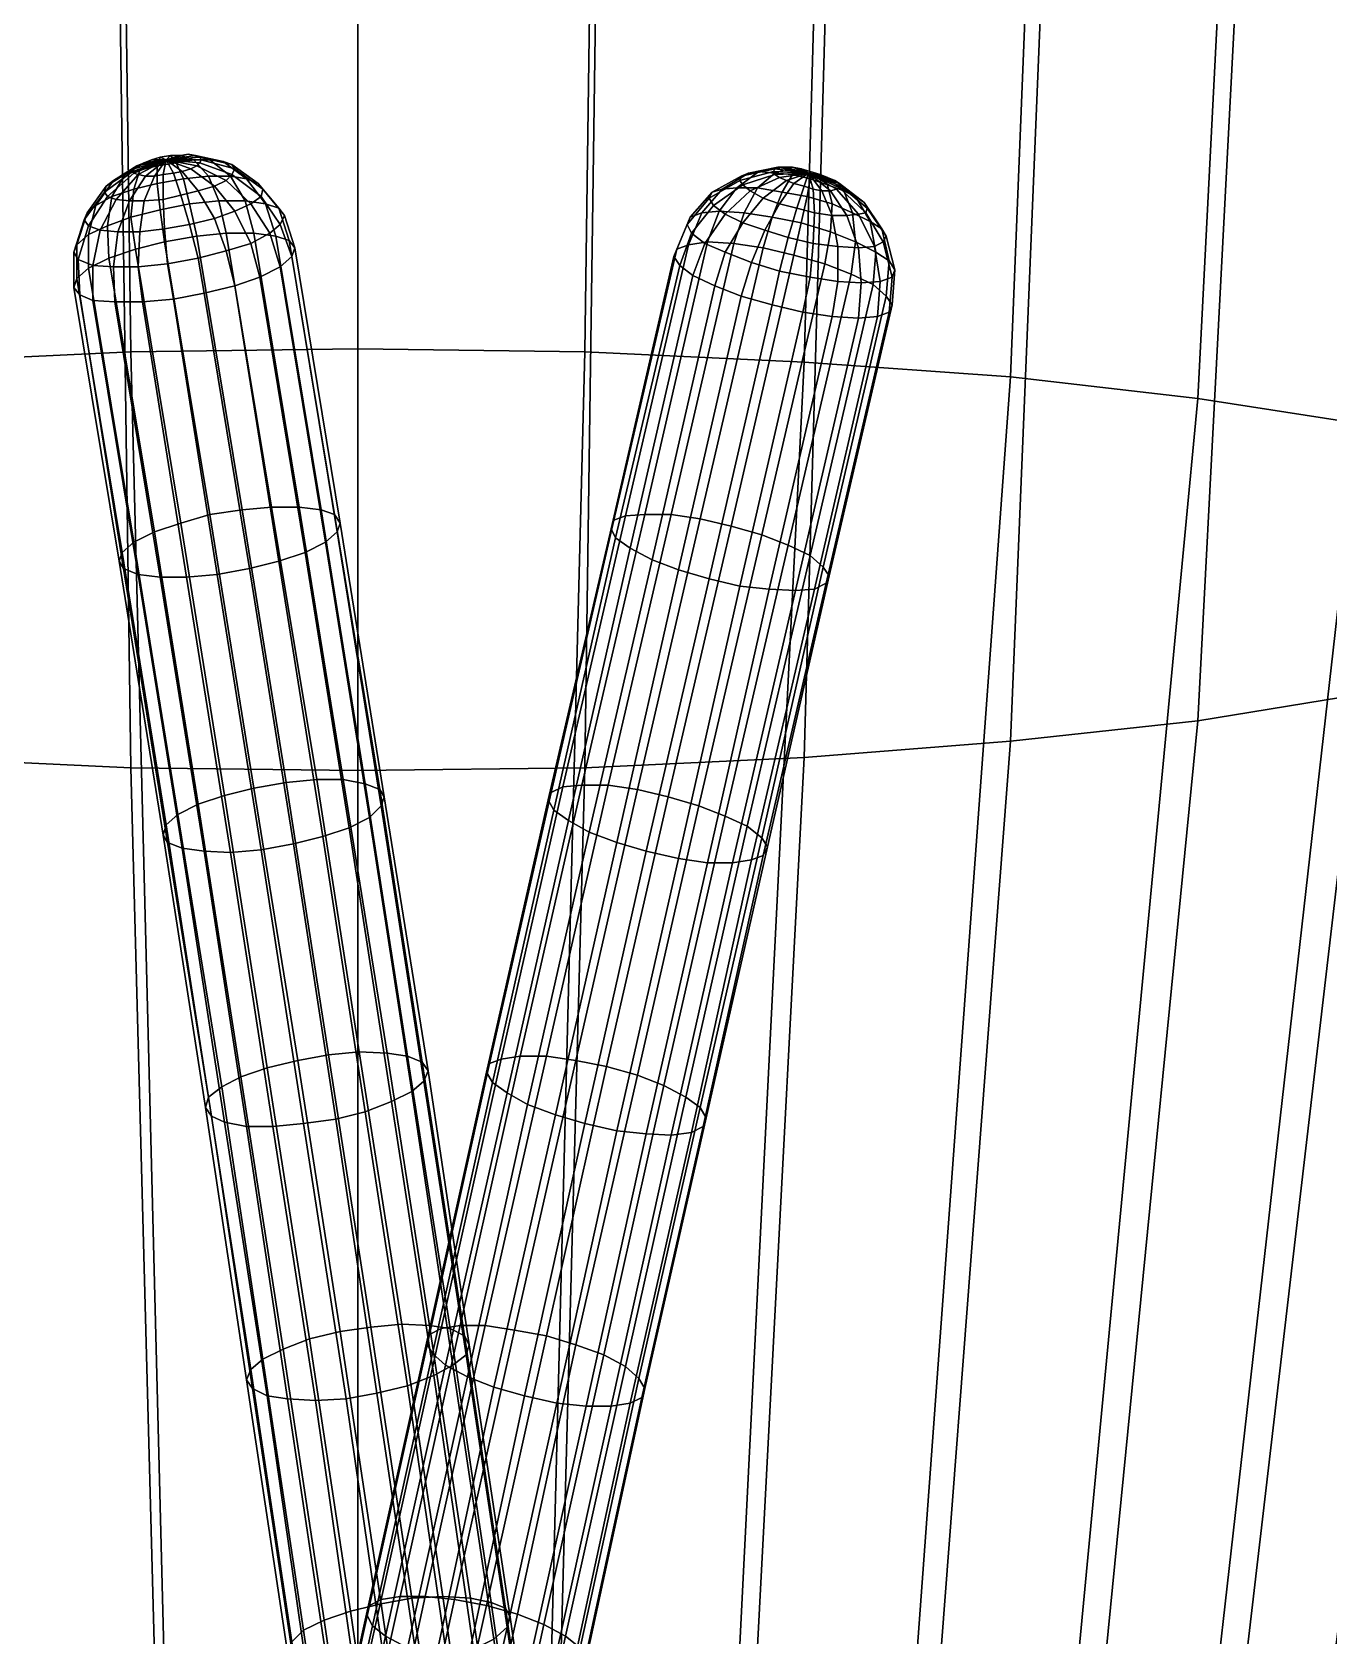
# Model space of a CAD drawing. Extents: x 2.43 to 3.53, y -4.48 to 0.73.
# Drawn here: x 2.9524 to 3.0411, y -2.0203 to -1.9108 of the extents above; entities that cross this region are included whole.
import ezdxf

# ---------------------------------------------------------------- set-up
doc = ezdxf.new("R2010")
doc.units = 0
doc.layers.add('CAPSULE', color=157, linetype='CONTINUOUS')
doc.layers.add('CYLINDER', color=157, linetype='CONTINUOUS')

msp = doc.modelspace()

# ---------------------------------------------------------------- meshes
at = {"layer": 'CAPSULE'}
mesh = msp.add_polyface(dxfattribs=at)
corners = [(3.064, -1.9468, 0.1857), (3.0749, -1.8111, 0.2079), (3.0734, -1.8083, 0.1907), (3.0626, -1.9443, 0.1704), (3.0688, -1.8056, 0.1741), (3.0586, -1.9419, 0.1556), (3.0615, -1.803, 0.1585), (3.052, -1.9396, 0.1417), (3.0514, -1.8007, 0.1443), (3.0431, -1.9375, 0.1291), (3.0391, -1.7987, 0.1322), (3.0321, -1.9358, 0.1182), (3.0248, -1.7971, 0.1223), (3.0193, -1.9343, 0.1094), (3.009, -1.7959, 0.115), (3.0052, -1.9333, 0.1029), (2.9921, -1.7952, 0.1105), (2.9902, -1.9326, 0.099), (2.9747, -1.7949, 0.109), (2.9747, -1.9324, 0.0976), (2.9573, -1.7952, 0.1105), (2.9592, -1.9326, 0.099), (2.9404, -1.7959, 0.115), (2.9442, -1.9333, 0.1029), (2.9246, -1.7971, 0.1223), (2.9301, -1.9343, 0.1094), (2.9103, -1.7987, 0.1322), (2.9173, -1.9358, 0.1182), (2.898, -1.8007, 0.1443), (2.9063, -1.9375, 0.1291), (2.888, -1.803, 0.1585), (2.8974, -1.9396, 0.1417), (2.8806, -1.8056, 0.1741), (2.8908, -1.9419, 0.1556), (2.8761, -1.8083, 0.1907), (2.8868, -1.9443, 0.1704), (2.8745, -1.8111, 0.2079), (2.8855, -1.9468, 0.1857), (2.8761, -1.8139, 0.225), (2.8868, -1.9493, 0.201), (2.8669, -1.6648, 0.2318), (2.8685, -1.6679, 0.2503), (2.8806, -1.8166, 0.2417), (2.8908, -1.9517, 0.2158), (2.8734, -1.6708, 0.2682), (2.888, -1.8192, 0.2573), (2.8974, -1.954, 0.2298), (2.8813, -1.6735, 0.285), (2.898, -1.8215, 0.2714), (2.9063, -1.956, 0.2423), (2.8921, -1.676, 0.3002), (2.9103, -1.8235, 0.2836), (2.9173, -1.9578, 0.2532), (2.9054, -1.6782, 0.3133), (2.9246, -1.8251, 0.2935), (2.9301, -1.9592, 0.262), (2.9208, -1.6799, 0.3239), (2.9404, -1.8263, 0.3008), (2.9442, -1.9603, 0.2685), (2.9378, -1.6812, 0.3318), (2.9573, -1.827, 0.3052), (2.9592, -1.961, 0.2725), (2.956, -1.682, 0.3366), (2.9747, -1.8272, 0.3067), (2.9747, -1.9612, 0.2738), (2.9747, -1.6822, 0.3382), (2.9921, -1.827, 0.3052), (2.9902, -1.961, 0.2725), (2.9934, -1.682, 0.3366), (3.009, -1.8263, 0.3008), (3.0052, -1.9603, 0.2685), (3.0116, -1.6812, 0.3318), (3.0248, -1.8251, 0.2935), (3.0193, -1.9592, 0.262), (3.0286, -1.6799, 0.3239), (3.0391, -1.8235, 0.2836), (3.0321, -1.9578, 0.2532), (3.044, -1.6782, 0.3133), (3.0514, -1.8215, 0.2714), (3.0431, -1.956, 0.2423), (3.0573, -1.676, 0.3002), (3.0615, -1.8192, 0.2573), (3.052, -1.954, 0.2298), (3.0681, -1.6735, 0.285), (3.0688, -1.8166, 0.2417), (3.0586, -1.9517, 0.2158), (3.076, -1.6708, 0.2682), (3.0734, -1.8139, 0.225), (3.0626, -1.9493, 0.201), (3.0809, -1.6679, 0.2503), (3.0825, -1.6648, 0.2318)]
mesh.append_faces([[corners[k] for k in face] for face in [(0, 1, 2, 3), (3, 2, 4, 5), (5, 4, 6, 7), (7, 6, 8, 9), (9, 8, 10, 11), (11, 10, 12, 13), (13, 12, 14, 15), (15, 14, 16, 17), (17, 16, 18, 19), (19, 18, 20, 21), (21, 20, 22, 23), (23, 22, 24, 25), (25, 24, 26, 27), (27, 26, 28, 29), (29, 28, 30, 31), (31, 30, 32, 33), (33, 32, 34, 35), (35, 34, 36, 37), (37, 36, 38, 39), (36, 40, 41, 38), (39, 38, 42, 43), (38, 41, 44, 42), (43, 42, 45, 46), (42, 44, 47, 45), (46, 45, 48, 49), (45, 47, 50, 48), (49, 48, 51, 52), (48, 50, 53, 51), (52, 51, 54, 55), (51, 53, 56, 54), (55, 54, 57, 58), (54, 56, 59, 57), (58, 57, 60, 61), (57, 59, 62, 60), (61, 60, 63, 64), (60, 62, 65, 63), (64, 63, 66, 67), (63, 65, 68, 66), (67, 66, 69, 70), (66, 68, 71, 69), (70, 69, 72, 73), (69, 71, 74, 72), (73, 72, 75, 76), (72, 74, 77, 75), (76, 75, 78, 79), (75, 77, 80, 78), (79, 78, 81, 82), (78, 80, 83, 81), (82, 81, 84, 85), (81, 83, 86, 84), (85, 84, 87, 88), (84, 86, 89, 87), (88, 87, 1, 0), (87, 89, 90, 1)]])
mesh = msp.add_polyface(dxfattribs=at)
corners = [(2.9747, -2.0953, 0.1013), (2.9747, -2.082, 0.0968), (2.9633, -2.0822, 0.0978), (2.9644, -2.0954, 0.1022), (2.9747, -2.0682, 0.095), (2.9626, -2.0683, 0.096), (2.9747, -2.0542, 0.0959), (2.9623, -2.0544, 0.0969), (2.9747, -1.9324, 0.0976), (2.9592, -1.9326, 0.099), (2.9522, -2.0827, 0.1007), (2.9544, -2.0959, 0.1049), (2.9508, -2.0689, 0.0991), (2.9503, -2.0549, 0.1001), (2.9442, -1.9333, 0.1029), (2.9417, -2.0835, 0.1055), (2.945, -2.0966, 0.1092), (2.9397, -2.0697, 0.1042), (2.939, -2.0558, 0.1053), (2.9301, -1.9343, 0.1094), (2.9323, -2.0845, 0.112), (2.9366, -2.0975, 0.115), (2.9297, -2.0708, 0.1111), (2.9288, -2.0569, 0.1123), (2.9173, -1.9358, 0.1182), (2.9242, -2.0858, 0.1201), (2.9293, -2.0987, 0.1222), (2.9211, -2.0722, 0.1196), (2.92, -2.0583, 0.121), (2.9063, -1.9375, 0.1291), (2.9141, -2.0738, 0.1295), (2.9176, -2.0874, 0.1293), (2.9129, -2.06, 0.1311), (2.8974, -1.9396, 0.1417), (2.9089, -2.0756, 0.1404), (2.9128, -2.089, 0.1396), (2.9077, -2.0618, 0.1422), (2.8908, -1.9419, 0.1556), (2.9058, -2.0775, 0.152), (2.9098, -2.0908, 0.1506), (2.9044, -2.0637, 0.154), (2.8868, -1.9443, 0.1704), (2.9047, -2.0795, 0.164), (2.9088, -2.0927, 0.1619), (2.9033, -2.0657, 0.1663), (2.8855, -1.9468, 0.1857), (2.9058, -2.0814, 0.176), (2.9098, -2.0945, 0.1732), (2.9044, -2.0677, 0.1785), (2.8868, -1.9493, 0.201), (2.9089, -2.0833, 0.1877), (2.9128, -2.0963, 0.1841), (2.9077, -2.0697, 0.1904), (2.8908, -1.9517, 0.2158), (2.9141, -2.0851, 0.1986), (2.9176, -2.098, 0.1944), (2.9129, -2.0715, 0.2015), (2.8974, -1.954, 0.2298), (2.9211, -2.0867, 0.2084), (2.9242, -2.0995, 0.2037), (2.92, -2.0731, 0.2115), (2.9063, -1.956, 0.2423), (2.9288, -2.0745, 0.2202), (2.9297, -2.0881, 0.2169), (2.9173, -1.9578, 0.2532), (2.939, -2.0757, 0.2273), (2.9397, -2.0892, 0.2238), (2.9301, -1.9592, 0.262), (2.9503, -2.0765, 0.2325), (2.9508, -2.0901, 0.2289), (2.9442, -1.9603, 0.2685), (2.9623, -2.0771, 0.2356), (2.9626, -2.0906, 0.2321), (2.9592, -1.961, 0.2725), (2.9747, -2.0772, 0.2367), (2.9747, -2.0907, 0.2331), (2.9747, -1.9612, 0.2738)]
mesh.append_faces([[corners[k] for k in face] for face in [(0, 1, 2, 3), (1, 4, 5, 2), (4, 6, 7, 5), (6, 8, 9, 7), (3, 2, 10, 11), (2, 5, 12, 10), (5, 7, 13, 12), (7, 9, 14, 13), (11, 10, 15, 16), (10, 12, 17, 15), (12, 13, 18, 17), (13, 14, 19, 18), (16, 15, 20, 21), (15, 17, 22, 20), (17, 18, 23, 22), (18, 19, 24, 23), (21, 20, 25, 26), (20, 22, 27, 25), (22, 23, 28, 27), (23, 24, 29, 28), (25, 27, 30, 31), (27, 28, 32, 30), (28, 29, 33, 32), (31, 30, 34, 35), (30, 32, 36, 34), (32, 33, 37, 36), (35, 34, 38, 39), (34, 36, 40, 38), (36, 37, 41, 40), (39, 38, 42, 43), (38, 40, 44, 42), (40, 41, 45, 44), (43, 42, 46, 47), (42, 44, 48, 46), (44, 45, 49, 48), (47, 46, 50, 51), (46, 48, 52, 50), (48, 49, 53, 52), (51, 50, 54, 55), (50, 52, 56, 54), (52, 53, 57, 56), (55, 54, 58, 59), (54, 56, 60, 58), (56, 57, 61, 60), (58, 60, 62, 63), (60, 61, 64, 62), (63, 62, 65, 66), (62, 64, 67, 65), (66, 65, 68, 69), (65, 67, 70, 68), (69, 68, 71, 72), (68, 70, 73, 71), (72, 71, 74, 75), (71, 73, 76, 74)]])
mesh = msp.add_polyface(dxfattribs=at)
corners = [(3.0406, -2.0927, 0.1619), (3.0447, -2.0795, 0.164), (3.0436, -2.0775, 0.152), (3.0396, -2.0908, 0.1506), (3.0461, -2.0657, 0.1663), (3.045, -2.0637, 0.154), (3.064, -1.9468, 0.1857), (3.0626, -1.9443, 0.1704), (3.0405, -2.0756, 0.1404), (3.0367, -2.089, 0.1396), (3.0418, -2.0618, 0.1422), (3.0586, -1.9419, 0.1556), (3.0353, -2.0738, 0.1295), (3.0318, -2.0874, 0.1293), (3.0365, -2.06, 0.1311), (3.052, -1.9396, 0.1417), (3.0283, -2.0722, 0.1196), (3.0252, -2.0858, 0.1201), (3.0294, -2.0583, 0.121), (3.0431, -1.9375, 0.1291), (3.0202, -2.0987, 0.1222), (3.0171, -2.0845, 0.112), (3.0128, -2.0975, 0.115), (3.0197, -2.0708, 0.1111), (3.0206, -2.0569, 0.1123), (3.0321, -1.9358, 0.1182), (3.0077, -2.0835, 0.1055), (3.0044, -2.0966, 0.1092), (3.0097, -2.0697, 0.1042), (3.0104, -2.0558, 0.1053), (3.0193, -1.9343, 0.1094), (2.9973, -2.0827, 0.1007), (2.995, -2.0959, 0.1049), (2.9986, -2.0689, 0.0991), (2.9991, -2.0549, 0.1001), (3.0052, -1.9333, 0.1029), (2.9862, -2.0822, 0.0978), (2.985, -2.0954, 0.1022), (2.9869, -2.0683, 0.096), (2.9871, -2.0544, 0.0969), (2.9902, -1.9326, 0.099), (2.9747, -2.082, 0.0968), (2.9747, -2.0953, 0.1013), (2.9747, -2.0682, 0.095), (2.9747, -2.0542, 0.0959), (2.9747, -1.9324, 0.0976), (2.9747, -2.0907, 0.2331), (2.9747, -2.0772, 0.2367), (2.9871, -2.0771, 0.2356), (2.9869, -2.0906, 0.2321), (2.9747, -1.9612, 0.2738), (2.9902, -1.961, 0.2725), (2.9991, -2.0765, 0.2325), (2.9986, -2.0901, 0.2289), (3.0052, -1.9603, 0.2685), (3.0104, -2.0757, 0.2273), (3.0097, -2.0892, 0.2238), (3.0193, -1.9592, 0.262), (3.0206, -2.0745, 0.2202), (3.0197, -2.0881, 0.2169), (3.0321, -1.9578, 0.2532), (3.0294, -2.0731, 0.2115), (3.0283, -2.0867, 0.2084), (3.0431, -1.956, 0.2423), (3.0252, -2.0995, 0.2037), (3.0353, -2.0851, 0.1986), (3.0318, -2.098, 0.1944), (3.0365, -2.0715, 0.2015), (3.052, -1.954, 0.2298), (3.0405, -2.0833, 0.1877), (3.0367, -2.0963, 0.1841), (3.0418, -2.0697, 0.1904), (3.0586, -1.9517, 0.2158), (3.0436, -2.0814, 0.176), (3.0396, -2.0945, 0.1732), (3.045, -2.0677, 0.1785), (3.0626, -1.9493, 0.201)]
mesh.append_faces([[corners[k] for k in face] for face in [(0, 1, 2, 3), (1, 4, 5, 2), (4, 6, 7, 5), (3, 2, 8, 9), (2, 5, 10, 8), (5, 7, 11, 10), (9, 8, 12, 13), (8, 10, 14, 12), (10, 11, 15, 14), (13, 12, 16, 17), (12, 14, 18, 16), (14, 15, 19, 18), (20, 17, 21, 22), (17, 16, 23, 21), (16, 18, 24, 23), (18, 19, 25, 24), (22, 21, 26, 27), (21, 23, 28, 26), (23, 24, 29, 28), (24, 25, 30, 29), (27, 26, 31, 32), (26, 28, 33, 31), (28, 29, 34, 33), (29, 30, 35, 34), (32, 31, 36, 37), (31, 33, 38, 36), (33, 34, 39, 38), (34, 35, 40, 39), (37, 36, 41, 42), (36, 38, 43, 41), (38, 39, 44, 43), (39, 40, 45, 44), (46, 47, 48, 49), (47, 50, 51, 48), (49, 48, 52, 53), (48, 51, 54, 52), (53, 52, 55, 56), (52, 54, 57, 55), (56, 55, 58, 59), (55, 57, 60, 58), (59, 58, 61, 62), (58, 60, 63, 61), (64, 62, 65, 66), (62, 61, 67, 65), (61, 63, 68, 67), (66, 65, 69, 70), (65, 67, 71, 69), (67, 68, 72, 71), (70, 69, 73, 74), (69, 71, 75, 73), (71, 72, 76, 75), (74, 73, 1, 0), (73, 75, 4, 1), (75, 76, 6, 4)]])
at = {"layer": 'CYLINDER'}
mesh = msp.add_polyface(dxfattribs=at)
corners = [(2.9616, -1.9195, 0.2173), (2.9612, -1.9193, 0.215), (2.9619, -1.9192, 0.215), (2.961, -1.9199, 0.2126), (2.9623, -1.9197, 0.2126), (2.961, -1.9211, 0.2106), (2.9628, -1.9208, 0.2106), (2.9612, -1.9229, 0.209), (2.9632, -1.9225, 0.209), (2.9606, -1.9195, 0.2151), (2.9598, -1.9202, 0.213), (2.9594, -1.9215, 0.211), (2.9592, -1.9234, 0.2095), (2.9601, -1.9197, 0.2155), (2.9588, -1.9205, 0.2136), (2.9579, -1.922, 0.2119), (2.9576, -1.924, 0.2106), (2.9596, -1.9199, 0.216), (2.958, -1.9209, 0.2146), (2.9568, -1.9226, 0.2132), (2.9563, -1.9246, 0.2121), (2.9594, -1.9201, 0.2166), (2.9575, -1.9213, 0.2157), (2.9562, -1.9231, 0.2148), (2.9593, -1.9203, 0.2172), (2.9574, -1.9217, 0.2169), (2.956, -1.9236, 0.2164), (2.9594, -1.9204, 0.2178), (2.9576, -1.922, 0.2181), (2.9563, -1.924, 0.2181), (2.9597, -1.9205, 0.2184), (2.9582, -1.9222, 0.2193), (2.9571, -1.9243, 0.2197), (2.9602, -1.9206, 0.2189), (2.9591, -1.9223, 0.2202), (2.9583, -1.9244, 0.221), (2.9608, -1.9206, 0.2193), (2.9601, -1.9223, 0.2209), (2.9598, -1.9244, 0.2219), (2.9614, -1.9205, 0.2195), (2.9614, -1.9222, 0.2212), (2.9615, -1.9242, 0.2224), (2.9621, -1.9204, 0.2195), (2.9626, -1.9219, 0.2213), (2.9627, -1.9203, 0.2193)]
mesh.append_faces([[corners[k] for k in face] for face in [(0, 1, 2, 2), (2, 1, 3, 4), (4, 3, 5, 6), (6, 5, 7, 8), (0, 9, 1, 1), (1, 9, 10, 3), (3, 10, 11, 5), (5, 11, 12, 7), (0, 13, 9, 9), (9, 13, 14, 10), (10, 14, 15, 11), (11, 15, 16, 12), (0, 17, 13, 13), (13, 17, 18, 14), (14, 18, 19, 15), (15, 19, 20, 16), (0, 21, 17, 17), (17, 21, 22, 18), (18, 22, 23, 19), (0, 24, 21, 21), (21, 24, 25, 22), (22, 25, 26, 23), (0, 27, 24, 24), (24, 27, 28, 25), (25, 28, 29, 26), (0, 30, 27, 27), (27, 30, 31, 28), (28, 31, 32, 29), (0, 33, 30, 30), (30, 33, 34, 31), (31, 34, 35, 32), (0, 36, 33, 33), (33, 36, 37, 34), (34, 37, 38, 35), (0, 39, 36, 36), (36, 39, 40, 37), (37, 40, 41, 38), (0, 42, 39, 39), (39, 42, 43, 40), (0, 44, 42, 42)]])
mesh = msp.add_polyface(dxfattribs=at)
corners = [(2.9616, -1.9195, 0.2173), (2.9639, -1.9193, 0.2166), (2.964, -1.9195, 0.2172), (2.9661, -1.9198, 0.2157), (2.9663, -1.9201, 0.217), (2.9679, -1.9211, 0.2149), (2.9682, -1.9215, 0.2165), (2.9693, -1.9228, 0.214), (2.9697, -1.9233, 0.216), (2.9636, -1.9192, 0.216), (2.9655, -1.9196, 0.2146), (2.9671, -1.9208, 0.2133), (2.9684, -1.9225, 0.2122), (2.9631, -1.9191, 0.2155), (2.9646, -1.9195, 0.2137), (2.966, -1.9206, 0.212), (2.967, -1.9223, 0.2107), (2.9676, -1.9245, 0.2098), (2.9691, -1.9247, 0.2114), (2.9626, -1.9192, 0.2151), (2.9635, -1.9195, 0.213), (2.9645, -1.9206, 0.2111), (2.9652, -1.9223, 0.2096), (2.9657, -1.9245, 0.2086), (2.9619, -1.9192, 0.215), (2.9623, -1.9197, 0.2126), (2.9628, -1.9208, 0.2106), (2.9632, -1.9225, 0.209), (2.9637, -1.9247, 0.208), (2.9614, -1.9222, 0.2212), (2.9626, -1.9219, 0.2213), (2.9632, -1.9239, 0.2224), (2.9615, -1.9242, 0.2224), (2.9621, -1.9204, 0.2195), (2.9627, -1.9203, 0.2193), (2.9638, -1.9216, 0.2209), (2.9649, -1.9235, 0.222), (2.9633, -1.9201, 0.219), (2.9649, -1.9213, 0.2202), (2.9663, -1.923, 0.2211), (2.9637, -1.9199, 0.2185), (2.9657, -1.9209, 0.2193), (2.9674, -1.9225, 0.2198), (2.9639, -1.9197, 0.2179), (2.9661, -1.9205, 0.2182), (2.9681, -1.922, 0.2182), (2.9694, -1.9239, 0.218), (2.9687, -1.9245, 0.2198)]
mesh.append_faces([[corners[k] for k in face] for face in [(0, 1, 2, 2), (2, 1, 3, 4), (4, 3, 5, 6), (6, 5, 7, 8), (0, 9, 1, 1), (1, 9, 10, 3), (3, 10, 11, 5), (5, 11, 12, 7), (0, 13, 9, 9), (9, 13, 14, 10), (10, 14, 15, 11), (11, 15, 16, 12), (12, 16, 17, 18), (0, 19, 13, 13), (13, 19, 20, 14), (14, 20, 21, 15), (15, 21, 22, 16), (16, 22, 23, 17), (0, 24, 19, 19), (19, 24, 25, 20), (20, 25, 26, 21), (21, 26, 27, 22), (22, 27, 28, 23), (29, 30, 31, 32), (33, 34, 35, 30), (30, 35, 36, 31), (0, 37, 34, 34), (34, 37, 38, 35), (35, 38, 39, 36), (0, 40, 37, 37), (37, 40, 41, 38), (38, 41, 42, 39), (0, 43, 40, 40), (40, 43, 44, 41), (41, 44, 45, 42), (42, 45, 46, 47), (0, 2, 43, 43), (43, 2, 4, 44), (44, 4, 6, 45), (45, 6, 8, 46)]])
mesh = msp.add_polyface(dxfattribs=at)
corners = [(3.0055, -1.9204, 0.2154), (3.0031, -1.9203, 0.2155), (3.0032, -1.9201, 0.2149), (3.0008, -1.9209, 0.2155), (3.0009, -1.9206, 0.2142), (2.9987, -1.9221, 0.2152), (2.9989, -1.9217, 0.2135), (2.9972, -1.9239, 0.2148), (2.9974, -1.9234, 0.2128), (3.0034, -1.92, 0.2143), (3.0014, -1.9204, 0.213), (2.9996, -1.9215, 0.2119), (2.9982, -1.9231, 0.2109), (2.9965, -1.9256, 0.2121), (2.9973, -1.9253, 0.2101), (3.0038, -1.92, 0.2137), (3.0021, -1.9203, 0.212), (3.0006, -1.9214, 0.2105), (2.9994, -1.923, 0.2092), (2.9986, -1.9251, 0.2084), (3.0044, -1.92, 0.2133), (3.0032, -1.9204, 0.2113), (3.002, -1.9214, 0.2094), (3.0011, -1.9231, 0.208), (3.0004, -1.9252, 0.2071), (3.0044, -1.9205, 0.2108), (3.005, -1.9201, 0.2131), (3.0037, -1.9217, 0.2088), (3.003, -1.9234, 0.2072), (3.0024, -1.9255, 0.2063), (3.005, -1.9238, 0.207), (3.0054, -1.922, 0.2086), (3.0052, -1.9213, 0.2176), (3.0047, -1.9228, 0.2194), (3.0035, -1.9225, 0.2192), (3.0045, -1.9211, 0.2175), (3.0041, -1.9248, 0.2206), (3.0025, -1.9243, 0.2203), (3.004, -1.9209, 0.2172), (3.0024, -1.9221, 0.2186), (3.001, -1.9238, 0.2195), (3.0035, -1.9207, 0.2167), (3.0015, -1.9216, 0.2178), (2.9998, -1.9232, 0.2184), (3.0032, -1.9205, 0.2162), (3.001, -1.9212, 0.2167), (2.999, -1.9226, 0.2169), (2.9984, -1.9252, 0.2185), (2.9975, -1.9245, 0.2168)]
mesh.append_faces([[corners[k] for k in face] for face in [(0, 1, 2, 2), (1, 3, 4, 2), (3, 5, 6, 4), (5, 7, 8, 6), (0, 2, 9, 9), (2, 4, 10, 9), (4, 6, 11, 10), (6, 8, 12, 11), (8, 13, 14, 12), (0, 9, 15, 15), (9, 10, 16, 15), (10, 11, 17, 16), (11, 12, 18, 17), (12, 14, 19, 18), (0, 15, 20, 20), (15, 16, 21, 20), (16, 17, 22, 21), (17, 18, 23, 22), (18, 19, 24, 23), (20, 21, 25, 26), (21, 22, 27, 25), (22, 23, 28, 27), (23, 24, 29, 28), (27, 28, 30, 31), (32, 33, 34, 35), (33, 36, 37, 34), (0, 35, 38, 38), (35, 34, 39, 38), (34, 37, 40, 39), (0, 38, 41, 41), (38, 39, 42, 41), (39, 40, 43, 42), (0, 41, 44, 44), (41, 42, 45, 44), (42, 43, 46, 45), (43, 47, 48, 46), (0, 44, 1, 1), (44, 45, 3, 1), (45, 46, 5, 3), (46, 48, 7, 5)]])
mesh = msp.add_polyface(dxfattribs=at)
corners = [(3.0055, -1.9204, 0.2154), (3.0044, -1.92, 0.2133), (3.005, -1.9201, 0.2131), (3.0056, -1.9203, 0.213), (3.0044, -1.9205, 0.2108), (3.0056, -1.9208, 0.2107), (3.0037, -1.9217, 0.2088), (3.0054, -1.922, 0.2086), (3.0063, -1.9205, 0.2131), (3.0068, -1.9212, 0.2109), (3.0071, -1.9225, 0.2089), (3.005, -1.9238, 0.207), (3.007, -1.9244, 0.2074), (3.0068, -1.9207, 0.2134), (3.0079, -1.9216, 0.2115), (3.0085, -1.9231, 0.2097), (3.0087, -1.9251, 0.2083), (3.0073, -1.9209, 0.2139), (3.0087, -1.922, 0.2123), (3.0097, -1.9237, 0.2109), (3.0076, -1.9211, 0.2145), (3.0093, -1.9224, 0.2134), (3.0105, -1.9242, 0.2124), (3.0077, -1.9213, 0.2151), (3.0095, -1.9228, 0.2146), (3.0108, -1.9247, 0.2141), (3.0076, -1.9214, 0.2157), (3.0094, -1.9231, 0.2159), (3.0106, -1.9251, 0.2158), (3.0074, -1.9215, 0.2164), (3.0089, -1.9232, 0.217), (3.01, -1.9254, 0.2174), (3.007, -1.9216, 0.2169), (3.0081, -1.9233, 0.2181), (3.0089, -1.9255, 0.2188), (3.0064, -1.9216, 0.2173), (3.0071, -1.9233, 0.2188), (3.0075, -1.9254, 0.2198), (3.0058, -1.9215, 0.2175), (3.0059, -1.9231, 0.2193), (3.0058, -1.9252, 0.2205), (3.0052, -1.9213, 0.2176), (3.0047, -1.9228, 0.2194), (3.0041, -1.9248, 0.2206), (3.0045, -1.9211, 0.2175)]
mesh.append_faces([[corners[k] for k in face] for face in [(0, 1, 2, 2), (0, 2, 3, 3), (2, 4, 5, 3), (4, 6, 7, 5), (0, 3, 8, 8), (3, 5, 9, 8), (5, 7, 10, 9), (7, 11, 12, 10), (0, 8, 13, 13), (8, 9, 14, 13), (9, 10, 15, 14), (10, 12, 16, 15), (0, 13, 17, 17), (13, 14, 18, 17), (14, 15, 19, 18), (0, 17, 20, 20), (17, 18, 21, 20), (18, 19, 22, 21), (0, 20, 23, 23), (20, 21, 24, 23), (21, 22, 25, 24), (0, 23, 26, 26), (23, 24, 27, 26), (24, 25, 28, 27), (0, 26, 29, 29), (26, 27, 30, 29), (27, 28, 31, 30), (0, 29, 32, 32), (29, 30, 33, 32), (30, 31, 34, 33), (0, 32, 35, 35), (32, 33, 36, 35), (33, 34, 37, 36), (0, 35, 38, 38), (35, 36, 39, 38), (36, 37, 40, 39), (0, 38, 41, 41), (38, 39, 42, 41), (39, 40, 43, 42), (0, 41, 44, 44)]])
mesh = msp.add_polyface(dxfattribs=at)
corners = [(2.9697, -1.9233, 0.216), (2.9693, -1.9228, 0.214), (2.97, -1.925, 0.2133), (2.9704, -1.9255, 0.2154), (2.9731, -1.9437, 0.2081), (2.9735, -1.9443, 0.2102), (2.9684, -1.9225, 0.2122), (2.9691, -1.9247, 0.2114), (2.9722, -1.9434, 0.2062), (2.9676, -1.9245, 0.2098), (2.9707, -1.9432, 0.2046), (2.9657, -1.9245, 0.2086), (2.9688, -1.9432, 0.2034), (2.9637, -1.9247, 0.208), (2.9668, -1.9434, 0.2028), (2.9632, -1.9225, 0.209), (2.9612, -1.9229, 0.209), (2.9615, -1.9251, 0.208), (2.9646, -1.9437, 0.2028), (2.9592, -1.9234, 0.2095), (2.9595, -1.9256, 0.2086), (2.9626, -1.9443, 0.2033), (2.9576, -1.924, 0.2106), (2.9577, -1.9262, 0.2097), (2.9608, -1.9449, 0.2045), (2.9563, -1.9246, 0.2121), (2.9563, -1.9269, 0.2113), (2.9568, -1.9226, 0.2132), (2.9562, -1.9231, 0.2148), (2.9555, -1.9253, 0.2139), (2.9555, -1.9276, 0.2132), (2.956, -1.9236, 0.2164), (2.9553, -1.9258, 0.2159), (2.9553, -1.9282, 0.2152), (2.9563, -1.924, 0.2181), (2.9556, -1.9263, 0.2179), (2.9557, -1.9287, 0.2173), (2.9571, -1.9243, 0.2197), (2.9566, -1.9267, 0.2197), (2.9566, -1.9291, 0.2193), (2.9583, -1.9244, 0.221), (2.958, -1.9268, 0.2212), (2.9581, -1.9292, 0.2209), (2.9598, -1.9244, 0.2219), (2.9597, -1.9268, 0.2223), (2.96, -1.9292, 0.222), (2.9615, -1.9242, 0.2224), (2.9617, -1.9266, 0.2229), (2.9621, -1.929, 0.2226), (2.9632, -1.9239, 0.2224), (2.9638, -1.9262, 0.2229), (2.9642, -1.9286, 0.2227), (2.9649, -1.9235, 0.222), (2.9657, -1.9257, 0.2224), (2.9663, -1.9281, 0.2221), (2.9663, -1.923, 0.2211), (2.9674, -1.9252, 0.2213), (2.968, -1.9275, 0.221), (2.9674, -1.9225, 0.2198), (2.9687, -1.9245, 0.2198), (2.9694, -1.9268, 0.2194), (2.9694, -1.9239, 0.218), (2.9702, -1.9261, 0.2175), (2.9733, -1.9449, 0.2123), (2.9725, -1.9456, 0.2142)]
mesh.append_faces([[corners[k] for k in face] for face in [(0, 1, 2, 3), (3, 2, 4, 5), (1, 6, 7, 2), (2, 7, 8, 4), (7, 9, 10, 8), (9, 11, 12, 10), (11, 13, 14, 12), (15, 16, 17, 13), (13, 17, 18, 14), (16, 19, 20, 17), (17, 20, 21, 18), (19, 22, 23, 20), (20, 23, 24, 21), (22, 25, 26, 23), (27, 28, 29, 25), (25, 29, 30, 26), (28, 31, 32, 29), (29, 32, 33, 30), (31, 34, 35, 32), (32, 35, 36, 33), (34, 37, 38, 35), (35, 38, 39, 36), (37, 40, 41, 38), (38, 41, 42, 39), (40, 43, 44, 41), (41, 44, 45, 42), (43, 46, 47, 44), (44, 47, 48, 45), (46, 49, 50, 47), (47, 50, 51, 48), (49, 52, 53, 50), (50, 53, 54, 51), (52, 55, 56, 53), (53, 56, 57, 54), (55, 58, 59, 56), (56, 59, 60, 57), (59, 61, 62, 60), (60, 62, 63, 64), (61, 0, 3, 62), (62, 3, 5, 63)]])
mesh = msp.add_polyface(dxfattribs=at)
corners = [(2.9972, -1.9239, 0.2148), (2.9963, -1.9261, 0.2143), (2.9965, -1.9256, 0.2121), (2.9974, -1.9234, 0.2128), (2.992, -1.9447, 0.2094), (2.9922, -1.9441, 0.2073), (2.993, -1.9438, 0.2053), (2.9973, -1.9253, 0.2101), (2.9943, -1.9437, 0.2036), (2.9986, -1.9251, 0.2084), (2.9961, -1.9437, 0.2022), (3.0004, -1.9252, 0.2071), (2.9981, -1.944, 0.2014), (3.0024, -1.9255, 0.2063), (3.003, -1.9234, 0.2072), (3.0045, -1.926, 0.2061), (3.005, -1.9238, 0.207), (3.0002, -1.9445, 0.2012), (3.0066, -1.9266, 0.2065), (3.007, -1.9244, 0.2074), (3.0023, -1.9451, 0.2016), (3.0084, -1.9273, 0.2075), (3.0087, -1.9251, 0.2083), (3.0041, -1.9458, 0.2026), (3.0085, -1.9231, 0.2097), (3.0101, -1.9258, 0.2097), (3.0097, -1.9237, 0.2109), (3.0099, -1.928, 0.2089), (3.011, -1.9264, 0.2115), (3.0105, -1.9242, 0.2124), (3.0108, -1.9288, 0.2107), (3.0114, -1.927, 0.2134), (3.0108, -1.9247, 0.2141), (3.0112, -1.9294, 0.2128), (3.0112, -1.9275, 0.2154), (3.0106, -1.9251, 0.2158), (3.011, -1.9299, 0.2149), (3.0104, -1.9278, 0.2173), (3.01, -1.9254, 0.2174), (3.0102, -1.9302, 0.2169), (3.0091, -1.9279, 0.219), (3.0089, -1.9255, 0.2188), (3.0089, -1.9303, 0.2186), (3.0075, -1.9278, 0.2202), (3.0075, -1.9254, 0.2198), (3.0071, -1.9302, 0.22), (3.0056, -1.9275, 0.221), (3.0058, -1.9252, 0.2205), (3.0051, -1.9299, 0.2208), (3.0035, -1.9271, 0.2212), (3.0041, -1.9248, 0.2206), (3.003, -1.9294, 0.221), (3.0016, -1.9265, 0.2208), (3.0025, -1.9243, 0.2203), (3.0009, -1.9288, 0.2206), (2.9998, -1.9258, 0.2199), (3.001, -1.9238, 0.2195), (2.9991, -1.9281, 0.2196), (2.9984, -1.9252, 0.2185), (2.9998, -1.9232, 0.2184), (2.9976, -1.9274, 0.2181), (2.9967, -1.9267, 0.2163), (2.9975, -1.9245, 0.2168), (2.9933, -1.946, 0.2133), (2.9923, -1.9453, 0.2114)]
mesh.append_faces([[corners[k] for k in face] for face in [(0, 1, 2, 3), (1, 4, 5, 2), (2, 5, 6, 7), (7, 6, 8, 9), (9, 8, 10, 11), (11, 10, 12, 13), (14, 13, 15, 16), (13, 12, 17, 15), (16, 15, 18, 19), (15, 17, 20, 18), (19, 18, 21, 22), (18, 20, 23, 21), (24, 22, 25, 26), (22, 21, 27, 25), (26, 25, 28, 29), (25, 27, 30, 28), (29, 28, 31, 32), (28, 30, 33, 31), (32, 31, 34, 35), (31, 33, 36, 34), (35, 34, 37, 38), (34, 36, 39, 37), (38, 37, 40, 41), (37, 39, 42, 40), (41, 40, 43, 44), (40, 42, 45, 43), (44, 43, 46, 47), (43, 45, 48, 46), (47, 46, 49, 50), (46, 48, 51, 49), (50, 49, 52, 53), (49, 51, 54, 52), (53, 52, 55, 56), (52, 54, 57, 55), (56, 55, 58, 59), (55, 57, 60, 58), (58, 60, 61, 62), (60, 63, 64, 61), (62, 61, 1, 0), (61, 64, 4, 1)]])
mesh = msp.add_polyface(dxfattribs=at)
corners = [(2.9735, -1.9443, 0.2102), (2.9731, -1.9437, 0.2081), (2.9762, -1.9625, 0.2027), (2.9765, -1.963, 0.2048), (2.9722, -1.9434, 0.2062), (2.9752, -1.9621, 0.2008), (2.9707, -1.9432, 0.2046), (2.9737, -1.9618, 0.1992), (2.9767, -1.9805, 0.1936), (2.9781, -1.9807, 0.1953), (2.9688, -1.9432, 0.2034), (2.9719, -1.9618, 0.1981), (2.9748, -1.9804, 0.1925), (2.9668, -1.9434, 0.2028), (2.9698, -1.962, 0.1974), (2.9727, -1.9806, 0.1919), (2.9646, -1.9437, 0.2028), (2.9676, -1.9624, 0.1974), (2.9706, -1.981, 0.1918), (2.9626, -1.9443, 0.2033), (2.9656, -1.9629, 0.198), (2.9685, -1.9815, 0.1924), (2.9608, -1.9449, 0.2045), (2.9638, -1.9635, 0.1991), (2.9577, -1.9262, 0.2097), (2.9563, -1.9269, 0.2113), (2.9594, -1.9456, 0.206), (2.9624, -1.9642, 0.2006), (2.9555, -1.9276, 0.2132), (2.9586, -1.9463, 0.2079), (2.9616, -1.9649, 0.2025), (2.9553, -1.9282, 0.2152), (2.9584, -1.9469, 0.21), (2.9614, -1.9656, 0.2046), (2.9557, -1.9287, 0.2173), (2.9587, -1.9474, 0.2121), (2.9617, -1.9661, 0.2067), (2.9566, -1.9291, 0.2193), (2.9597, -1.9478, 0.214), (2.9627, -1.9665, 0.2086), (2.9581, -1.9292, 0.2209), (2.9612, -1.948, 0.2156), (2.9642, -1.9667, 0.2102), (2.96, -1.9292, 0.222), (2.963, -1.948, 0.2168), (2.966, -1.9668, 0.2113), (2.9621, -1.929, 0.2226), (2.9651, -1.9478, 0.2174), (2.9681, -1.9666, 0.212), (2.9642, -1.9286, 0.2227), (2.9673, -1.9474, 0.2174), (2.9703, -1.9662, 0.212), (2.9663, -1.9281, 0.2221), (2.9693, -1.9469, 0.2169), (2.9723, -1.9657, 0.2114), (2.968, -1.9275, 0.221), (2.9711, -1.9463, 0.2158), (2.9741, -1.9651, 0.2103), (2.9694, -1.9268, 0.2194), (2.9725, -1.9456, 0.2142), (2.9755, -1.9644, 0.2088), (2.9733, -1.9449, 0.2123), (2.9763, -1.9636, 0.2069)]
mesh.append_faces([[corners[k] for k in face] for face in [(0, 1, 2, 3), (1, 4, 5, 2), (4, 6, 7, 5), (5, 7, 8, 9), (6, 10, 11, 7), (7, 11, 12, 8), (10, 13, 14, 11), (11, 14, 15, 12), (13, 16, 17, 14), (14, 17, 18, 15), (16, 19, 20, 17), (17, 20, 21, 18), (19, 22, 23, 20), (24, 25, 26, 22), (22, 26, 27, 23), (25, 28, 29, 26), (26, 29, 30, 27), (28, 31, 32, 29), (29, 32, 33, 30), (31, 34, 35, 32), (32, 35, 36, 33), (34, 37, 38, 35), (35, 38, 39, 36), (37, 40, 41, 38), (38, 41, 42, 39), (40, 43, 44, 41), (41, 44, 45, 42), (43, 46, 47, 44), (44, 47, 48, 45), (46, 49, 50, 47), (47, 50, 51, 48), (49, 52, 53, 50), (50, 53, 54, 51), (52, 55, 56, 53), (53, 56, 57, 54), (55, 58, 59, 56), (56, 59, 60, 57), (59, 61, 62, 60), (61, 0, 3, 62)]])
mesh = msp.add_polyface(dxfattribs=at)
corners = [(2.992, -1.9447, 0.2094), (2.9877, -1.9632, 0.2043), (2.9879, -1.9627, 0.2022), (2.9922, -1.9441, 0.2073), (2.9887, -1.9623, 0.2002), (2.993, -1.9438, 0.2053), (2.9837, -1.9812, 0.197), (2.9845, -1.9809, 0.195), (2.99, -1.9622, 0.1985), (2.9943, -1.9437, 0.2036), (2.9858, -1.9807, 0.1932), (2.9918, -1.9622, 0.1972), (2.9961, -1.9437, 0.2022), (2.9876, -1.9807, 0.1919), (2.9938, -1.9625, 0.1964), (2.9981, -1.944, 0.2014), (2.9896, -1.981, 0.1911), (2.9959, -1.963, 0.1962), (3.0002, -1.9445, 0.2012), (2.9917, -1.9814, 0.1909), (2.998, -1.9636, 0.1965), (3.0023, -1.9451, 0.2016), (2.9998, -1.9643, 0.1975), (3.0041, -1.9458, 0.2026), (3.0084, -1.9273, 0.2075), (3.0056, -1.9465, 0.204), (3.0099, -1.928, 0.2089), (3.0013, -1.965, 0.1989), (3.0065, -1.9473, 0.2058), (3.0108, -1.9288, 0.2107), (3.0023, -1.9658, 0.2007), (3.0069, -1.9479, 0.2079), (3.0112, -1.9294, 0.2128), (3.0027, -1.9664, 0.2028), (3.0067, -1.9484, 0.21), (3.011, -1.9299, 0.2149), (3.0024, -1.967, 0.2049), (3.0059, -1.9488, 0.212), (3.0102, -1.9302, 0.2169), (3.0016, -1.9673, 0.2069), (3.0046, -1.9489, 0.2137), (3.0089, -1.9303, 0.2186), (3.0003, -1.9675, 0.2086), (3.0028, -1.9488, 0.215), (3.0071, -1.9302, 0.22), (2.9986, -1.9675, 0.2099), (3.0008, -1.9486, 0.2158), (3.0051, -1.9299, 0.2208), (2.9966, -1.9672, 0.2107), (2.9987, -1.9481, 0.2161), (3.003, -1.9294, 0.221), (2.9944, -1.9667, 0.2109), (2.9966, -1.9475, 0.2157), (3.0009, -1.9288, 0.2206), (2.9924, -1.9661, 0.2106), (2.9948, -1.9468, 0.2147), (2.9991, -1.9281, 0.2196), (2.9905, -1.9654, 0.2096), (2.9933, -1.946, 0.2133), (2.9976, -1.9274, 0.2181), (2.9891, -1.9646, 0.2082), (2.9881, -1.9639, 0.2064), (2.9923, -1.9453, 0.2114), (2.9762, -1.9625, 0.2027), (2.9752, -1.9621, 0.2008), (2.9781, -1.9807, 0.1953), (2.9791, -1.9811, 0.1972)]
mesh.append_faces([[corners[k] for k in face] for face in [(0, 1, 2, 3), (3, 2, 4, 5), (2, 6, 7, 4), (5, 4, 8, 9), (4, 7, 10, 8), (9, 8, 11, 12), (8, 10, 13, 11), (12, 11, 14, 15), (11, 13, 16, 14), (15, 14, 17, 18), (14, 16, 19, 17), (18, 17, 20, 21), (21, 20, 22, 23), (24, 23, 25, 26), (23, 22, 27, 25), (26, 25, 28, 29), (25, 27, 30, 28), (29, 28, 31, 32), (28, 30, 33, 31), (32, 31, 34, 35), (31, 33, 36, 34), (35, 34, 37, 38), (34, 36, 39, 37), (38, 37, 40, 41), (37, 39, 42, 40), (41, 40, 43, 44), (40, 42, 45, 43), (44, 43, 46, 47), (43, 45, 48, 46), (47, 46, 49, 50), (46, 48, 51, 49), (50, 49, 52, 53), (49, 51, 54, 52), (53, 52, 55, 56), (52, 54, 57, 55), (56, 55, 58, 59), (55, 57, 60, 58), (58, 60, 61, 62), (62, 61, 1, 0), (63, 64, 65, 66)]])
mesh = msp.add_polyface(dxfattribs=at)
corners = [(2.9817, -1.9991, 0.1878), (2.9776, -2.0176, 0.1821), (2.9793, -2.0176, 0.1808), (2.9834, -1.9991, 0.1865), (2.9765, -1.963, 0.2048), (2.9762, -1.9625, 0.2027), (2.9791, -1.9811, 0.1972), (2.9795, -1.9817, 0.1992), (2.982, -1.9998, 0.1914), (2.9823, -2.0004, 0.1935), (2.9781, -1.9807, 0.1953), (2.981, -1.9993, 0.1895), (2.9767, -1.9805, 0.1936), (2.9796, -1.9991, 0.1879), (2.9748, -1.9804, 0.1925), (2.9777, -1.999, 0.1867), (2.9805, -2.0176, 0.1808), (2.9824, -2.0177, 0.1819), (2.9727, -1.9806, 0.1919), (2.9756, -1.9992, 0.1861), (2.9784, -2.0177, 0.1801), (2.9706, -1.981, 0.1918), (2.9735, -1.9995, 0.186), (2.9685, -1.9815, 0.1924), (2.9714, -2, 0.1866), (2.9656, -1.9629, 0.198), (2.9638, -1.9635, 0.1991), (2.9667, -1.9821, 0.1935), (2.9696, -2.0007, 0.1877), (2.9624, -1.9642, 0.2006), (2.9654, -1.9828, 0.195), (2.9682, -2.0014, 0.1892), (2.9616, -1.9649, 0.2025), (2.9645, -1.9835, 0.1969), (2.9674, -2.0021, 0.1911), (2.9614, -1.9656, 0.2046), (2.9643, -1.9842, 0.1989), (2.9671, -2.0028, 0.1931), (2.9617, -1.9661, 0.2067), (2.9647, -1.9848, 0.201), (2.9675, -2.0034, 0.1952), (2.9627, -1.9665, 0.2086), (2.9656, -1.9852, 0.2029), (2.9685, -2.0039, 0.1971), (2.9642, -1.9667, 0.2102), (2.9671, -1.9855, 0.2045), (2.9699, -2.0041, 0.1987), (2.966, -1.9668, 0.2113), (2.9689, -1.9855, 0.2057), (2.9718, -2.0042, 0.1999), (2.9681, -1.9666, 0.212), (2.971, -1.9853, 0.2063), (2.9739, -2.0041, 0.2005), (2.9703, -1.9662, 0.212), (2.9732, -1.985, 0.2064), (2.976, -2.0037, 0.2006), (2.9723, -1.9657, 0.2114), (2.9752, -1.9845, 0.2058), (2.9781, -2.0032, 0.2), (2.9741, -1.9651, 0.2103), (2.977, -1.9838, 0.2047), (2.9799, -2.0025, 0.1989), (2.9755, -1.9644, 0.2088), (2.9784, -1.9831, 0.2032), (2.9812, -2.0018, 0.1974), (2.9763, -1.9636, 0.2069), (2.9792, -1.9824, 0.2013), (2.9821, -2.0011, 0.1955)]
mesh.append_faces([[corners[k] for k in face] for face in [(0, 1, 2, 3), (4, 5, 6, 7), (7, 6, 8, 9), (6, 10, 11, 8), (10, 12, 13, 11), (12, 14, 15, 13), (13, 15, 16, 17), (14, 18, 19, 15), (15, 19, 20, 16), (18, 21, 22, 19), (21, 23, 24, 22), (25, 26, 27, 23), (23, 27, 28, 24), (26, 29, 30, 27), (27, 30, 31, 28), (29, 32, 33, 30), (30, 33, 34, 31), (32, 35, 36, 33), (33, 36, 37, 34), (35, 38, 39, 36), (36, 39, 40, 37), (38, 41, 42, 39), (39, 42, 43, 40), (41, 44, 45, 42), (42, 45, 46, 43), (44, 47, 48, 45), (45, 48, 49, 46), (47, 50, 51, 48), (48, 51, 52, 49), (50, 53, 54, 51), (51, 54, 55, 52), (53, 56, 57, 54), (54, 57, 58, 55), (56, 59, 60, 57), (57, 60, 61, 58), (59, 62, 63, 60), (60, 63, 64, 61), (62, 65, 66, 63), (63, 66, 67, 64), (65, 4, 7, 66)]])
mesh = msp.add_polyface(dxfattribs=at)
corners = [(2.9877, -1.9632, 0.2043), (2.9835, -1.9818, 0.1991), (2.9837, -1.9812, 0.197), (2.9879, -1.9627, 0.2022), (2.9794, -2.0003, 0.1936), (2.9796, -1.9997, 0.1915), (2.9804, -1.9993, 0.1895), (2.9845, -1.9809, 0.195), (2.9817, -1.9991, 0.1878), (2.9858, -1.9807, 0.1932), (2.9834, -1.9991, 0.1865), (2.9876, -1.9807, 0.1919), (2.9854, -1.9994, 0.1857), (2.9896, -1.981, 0.1911), (2.9876, -1.9998, 0.1854), (2.9917, -1.9814, 0.1909), (2.9959, -1.963, 0.1962), (2.9938, -1.982, 0.1913), (2.998, -1.9636, 0.1965), (2.9896, -2.0004, 0.1858), (2.9956, -1.9827, 0.1922), (2.9998, -1.9643, 0.1975), (2.9915, -2.0011, 0.1867), (2.9971, -1.9835, 0.1936), (3.0013, -1.965, 0.1989), (2.993, -2.0019, 0.1881), (2.9981, -1.9842, 0.1954), (3.0023, -1.9658, 0.2007), (2.9939, -2.0027, 0.1899), (2.9985, -1.9849, 0.1975), (3.0027, -1.9664, 0.2028), (2.9943, -2.0034, 0.1919), (2.9983, -1.9855, 0.1996), (3.0024, -1.967, 0.2049), (2.9941, -2.004, 0.194), (2.9975, -1.9859, 0.2015), (3.0016, -1.9673, 0.2069), (2.9933, -2.0044, 0.196), (2.9961, -1.9861, 0.2033), (3.0003, -1.9675, 0.2086), (2.992, -2.0046, 0.1978), (2.9944, -1.986, 0.2046), (2.9986, -1.9675, 0.2099), (2.9903, -2.0046, 0.1991), (2.9924, -1.9858, 0.2054), (2.9966, -1.9672, 0.2107), (2.9883, -2.0044, 0.1999), (2.9902, -1.9853, 0.2056), (2.9944, -1.9667, 0.2109), (2.9861, -2.0039, 0.2001), (2.9882, -1.9847, 0.2053), (2.9924, -1.9661, 0.2106), (2.984, -2.0033, 0.1998), (2.9863, -1.984, 0.2043), (2.9905, -1.9654, 0.2096), (2.9822, -2.0026, 0.1988), (2.9849, -1.9832, 0.2029), (2.9891, -1.9646, 0.2082), (2.9807, -2.0018, 0.1974), (2.9839, -1.9825, 0.2011), (2.9881, -1.9639, 0.2064), (2.9798, -2.001, 0.1956), (2.9792, -1.9824, 0.2013), (2.9795, -1.9817, 0.1992), (2.9823, -2.0004, 0.1935), (2.9821, -2.0011, 0.1955)]
mesh.append_faces([[corners[k] for k in face] for face in [(0, 1, 2, 3), (1, 4, 5, 2), (2, 5, 6, 7), (7, 6, 8, 9), (9, 8, 10, 11), (11, 10, 12, 13), (13, 12, 14, 15), (16, 15, 17, 18), (15, 14, 19, 17), (18, 17, 20, 21), (17, 19, 22, 20), (21, 20, 23, 24), (20, 22, 25, 23), (24, 23, 26, 27), (23, 25, 28, 26), (27, 26, 29, 30), (26, 28, 31, 29), (30, 29, 32, 33), (29, 31, 34, 32), (33, 32, 35, 36), (32, 34, 37, 35), (36, 35, 38, 39), (35, 37, 40, 38), (39, 38, 41, 42), (38, 40, 43, 41), (42, 41, 44, 45), (41, 43, 46, 44), (45, 44, 47, 48), (44, 46, 49, 47), (48, 47, 50, 51), (47, 49, 52, 50), (51, 50, 53, 54), (50, 52, 55, 53), (54, 53, 56, 57), (53, 55, 58, 56), (57, 56, 59, 60), (56, 58, 61, 59), (60, 59, 1, 0), (59, 61, 4, 1), (62, 63, 64, 65)]])
mesh = msp.add_polyface(dxfattribs=at)
corners = [(2.9794, -2.0003, 0.1936), (2.9753, -2.0188, 0.1879), (2.9755, -2.0182, 0.1858), (2.9796, -1.9997, 0.1915), (2.9712, -2.0373, 0.1821), (2.9714, -2.0367, 0.18), (2.9763, -2.0178, 0.1839), (2.9804, -1.9993, 0.1895), (2.9722, -2.0362, 0.178), (2.9776, -2.0176, 0.1821), (2.9817, -1.9991, 0.1878), (2.9735, -2.036, 0.1763), (2.9753, -2.036, 0.175), (2.9793, -2.0176, 0.1808), (2.9773, -2.0362, 0.1741), (2.9813, -2.0178, 0.18), (2.9821, -2.0225, 0.1944), (2.978, -2.041, 0.1885), (2.976, -2.0404, 0.1882), (2.98, -2.0219, 0.1941), (2.9741, -2.0397, 0.1873), (2.9781, -2.0211, 0.1932), (2.9822, -2.0026, 0.1988), (2.9766, -2.0203, 0.1917), (2.9807, -2.0018, 0.1974), (2.9726, -2.0389, 0.1859), (2.9757, -2.0196, 0.19), (2.9798, -2.001, 0.1956), (2.9716, -2.038, 0.1841), (2.9756, -1.9992, 0.1861), (2.9735, -1.9995, 0.186), (2.9763, -2.0181, 0.1801), (2.9784, -2.0177, 0.1801), (2.979, -2.0366, 0.1739), (2.9812, -2.0362, 0.174), (2.9714, -2, 0.1866), (2.9742, -2.0186, 0.1806), (2.9769, -2.0371, 0.1744), (2.9696, -2.0007, 0.1877), (2.9724, -2.0192, 0.1817), (2.9751, -2.0377, 0.1755), (2.9682, -2.0014, 0.1892), (2.971, -2.0199, 0.1832), (2.9737, -2.0385, 0.177), (2.9674, -2.0021, 0.1911), (2.9702, -2.0207, 0.1851), (2.9729, -2.0392, 0.1789), (2.9671, -2.0028, 0.1931), (2.9699, -2.0214, 0.1871), (2.9726, -2.04, 0.1809), (2.9675, -2.0034, 0.1952), (2.9703, -2.022, 0.1892), (2.973, -2.0406, 0.183), (2.9685, -2.0039, 0.1971), (2.9712, -2.0225, 0.1911), (2.9739, -2.0411, 0.1849), (2.9699, -2.0041, 0.1987), (2.9727, -2.0228, 0.1927), (2.9754, -2.0414, 0.1865), (2.9718, -2.0042, 0.1999), (2.9745, -2.0229, 0.1939), (2.9739, -2.0041, 0.2005), (2.9766, -2.0227, 0.1945), (2.976, -2.0037, 0.2006), (2.9788, -2.0224, 0.1946), (2.9815, -2.0411, 0.1884), (2.9793, -2.0414, 0.1883), (2.9781, -2.0032, 0.2), (2.9808, -2.0219, 0.194), (2.9799, -2.0025, 0.1989), (2.9826, -2.0212, 0.193)]
mesh.append_faces([[corners[k] for k in face] for face in [(0, 1, 2, 3), (1, 4, 5, 2), (3, 2, 6, 7), (2, 5, 8, 6), (7, 6, 9, 10), (6, 8, 11, 9), (9, 11, 12, 13), (13, 12, 14, 15), (16, 17, 18, 19), (19, 18, 20, 21), (22, 21, 23, 24), (21, 20, 25, 23), (24, 23, 26, 27), (23, 25, 28, 26), (27, 26, 1, 0), (26, 28, 4, 1), (29, 30, 31, 32), (32, 31, 33, 34), (30, 35, 36, 31), (31, 36, 37, 33), (35, 38, 39, 36), (36, 39, 40, 37), (38, 41, 42, 39), (39, 42, 43, 40), (41, 44, 45, 42), (42, 45, 46, 43), (44, 47, 48, 45), (45, 48, 49, 46), (47, 50, 51, 48), (48, 51, 52, 49), (50, 53, 54, 51), (51, 54, 55, 52), (53, 56, 57, 54), (54, 57, 58, 55), (56, 59, 60, 57), (59, 61, 62, 60), (61, 63, 64, 62), (62, 64, 65, 66), (63, 67, 68, 64), (67, 69, 70, 68)]])
mesh = msp.add_polyface(dxfattribs=at)
corners = [(2.9834, -1.9991, 0.1865), (2.9793, -2.0176, 0.1808), (2.9813, -2.0178, 0.18), (2.9854, -1.9994, 0.1857), (2.9835, -2.0182, 0.1797), (2.9876, -1.9998, 0.1854), (2.9773, -2.0362, 0.1741), (2.9794, -2.0366, 0.1739), (2.9856, -2.0188, 0.1801), (2.9896, -2.0004, 0.1858), (2.9815, -2.0372, 0.1742), (2.9874, -2.0195, 0.181), (2.9915, -2.0011, 0.1867), (2.9834, -2.0379, 0.1751), (2.9889, -2.0203, 0.1824), (2.993, -2.0019, 0.1881), (2.9849, -2.0387, 0.1765), (2.9899, -2.0211, 0.1842), (2.9939, -2.0027, 0.1899), (2.9858, -2.0395, 0.1783), (2.9903, -2.0219, 0.1862), (2.9943, -2.0034, 0.1919), (2.9862, -2.0403, 0.1803), (2.9901, -2.0225, 0.1883), (2.9941, -2.004, 0.194), (2.986, -2.0409, 0.1824), (2.9893, -2.0229, 0.1903), (2.9933, -2.0044, 0.196), (2.9853, -2.0414, 0.1844), (2.9879, -2.0231, 0.192), (2.992, -2.0046, 0.1978), (2.9862, -2.0231, 0.1934), (2.9903, -2.0046, 0.1991), (2.9842, -2.0229, 0.1942), (2.9883, -2.0044, 0.1999), (2.9821, -2.0225, 0.1944), (2.9861, -2.0039, 0.2001), (2.9802, -2.0414, 0.1882), (2.978, -2.041, 0.1885), (2.98, -2.0219, 0.1941), (2.984, -2.0033, 0.1998), (2.9781, -2.0211, 0.1932), (2.9822, -2.0026, 0.1988), (2.9823, -2.0004, 0.1935), (2.982, -1.9998, 0.1914), (2.9848, -2.0184, 0.1854), (2.9851, -2.019, 0.1875), (2.9875, -2.037, 0.1793), (2.9878, -2.0377, 0.1813), (2.981, -1.9993, 0.1895), (2.9838, -2.018, 0.1835), (2.9865, -2.0365, 0.1774), (2.9796, -1.9991, 0.1879), (2.9824, -2.0177, 0.1819), (2.9851, -2.0362, 0.1758), (2.9805, -2.0176, 0.1808), (2.9832, -2.0361, 0.1746), (2.9784, -2.0177, 0.1801), (2.9812, -2.0362, 0.174), (2.9788, -2.0224, 0.1946), (2.9808, -2.0219, 0.194), (2.9835, -2.0406, 0.1878), (2.9815, -2.0411, 0.1884), (2.9826, -2.0212, 0.193), (2.9853, -2.0399, 0.1868), (2.9799, -2.0025, 0.1989), (2.9812, -2.0018, 0.1974), (2.984, -2.0205, 0.1914), (2.9867, -2.0392, 0.1852), (2.9821, -2.0011, 0.1955), (2.9849, -2.0197, 0.1896), (2.9876, -2.0384, 0.1834)]
mesh.append_faces([[corners[k] for k in face] for face in [(0, 1, 2, 3), (3, 2, 4, 5), (2, 6, 7, 4), (5, 4, 8, 9), (4, 7, 10, 8), (9, 8, 11, 12), (8, 10, 13, 11), (12, 11, 14, 15), (11, 13, 16, 14), (15, 14, 17, 18), (14, 16, 19, 17), (18, 17, 20, 21), (17, 19, 22, 20), (21, 20, 23, 24), (20, 22, 25, 23), (24, 23, 26, 27), (23, 25, 28, 26), (27, 26, 29, 30), (30, 29, 31, 32), (32, 31, 33, 34), (34, 33, 35, 36), (33, 37, 38, 35), (36, 35, 39, 40), (40, 39, 41, 42), (43, 44, 45, 46), (46, 45, 47, 48), (44, 49, 50, 45), (45, 50, 51, 47), (49, 52, 53, 50), (50, 53, 54, 51), (53, 55, 56, 54), (55, 57, 58, 56), (59, 60, 61, 62), (60, 63, 64, 61), (65, 66, 67, 63), (63, 67, 68, 64), (66, 69, 70, 67), (67, 70, 71, 68), (69, 43, 46, 70), (70, 46, 48, 71)]])

doc.saveas('drawing.dxf')
